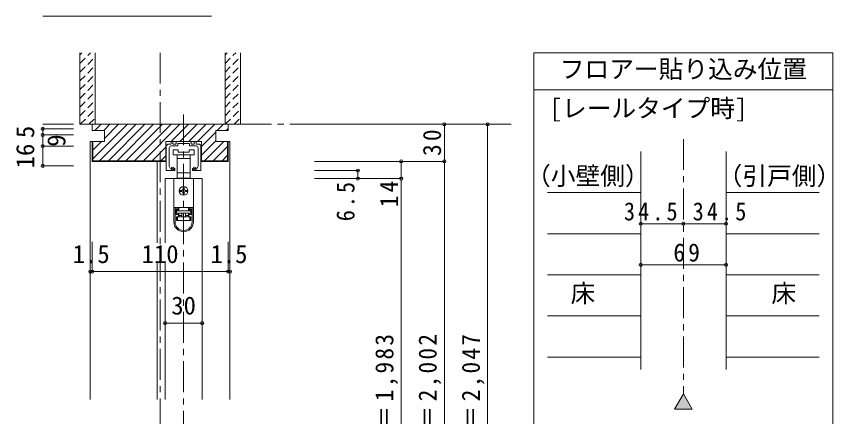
# Model space of a CAD drawing. Units: millimetres at full size, sheet at 1:5. Extents: x -957 to 993, y -689 to 708.
# Drawn here: x -95 to 565, y -227 to 98 of the extents above; entities that cross this region are included whole.
import ezdxf
from ezdxf.enums import TextEntityAlignment as Align

# ---------------------------------------------------------------- set-up
doc = ezdxf.new("R2010")
doc.units = ezdxf.units.MM
doc.header["$LTSCALE"] = 5
doc.header["$PDMODE"] = 32
doc.header["$PDSIZE"] = 2.5
doc.linetypes.add('CHAIN1', pattern=[8, 5, -1, 1, -1])
doc.linetypes.add('DASHED1', pattern=[1.8, 1.2, -0.6])
doc.layers.add('0-B_寸法', color=7, linetype='Continuous', lineweight=9)
doc.layers.add('F-0_補助線', color=7, linetype='Continuous')
doc.styles.add('ＭＳ ゴシック', font='')
doc.styles.get('ＭＳ ゴシック').set_extended_font_data('MS Gothic')

# ---------------------------------------------------------------- blocks, each defined once
blk = doc.blocks.new('01')
at = {"layer": '0-B_寸法'}
for p, q in [((-10.15, 6.02), (-10.15, 7.42)), ((-8.95, 7.72), (-9.85, 7.72)), ((-8.65, 6.02), (-8.65, 7.42)), ((-6.15, 7.42), (-6.15, 6.02)), ((-5.85, 7.72), (5.85, 7.72)), ((6.15, 7.42), (6.15, 6.02)), ((8.65, 6.02), (8.65, 7.42)), ((8.95, 7.72), (9.85, 7.72)), ((10.15, 6.02), (10.15, 7.42)), ((-14, 3.72), (-14, -15.48)), ((-12, 5.72), (-10.45, 5.72)), ((-11.65, 2.72), (-11.65, -12.157)), ((-10.15, 4.22), (-4.95, 4.22)), ((-6.45, 5.72), (-8.35, 5.72)), ((-4.65, 4.52), (-4.65, 5.92)), ((-4.35, 6.22), (-0.3, 6.22)), ((0, 6.52), (-0.3, 6.22)), ((0, 6.52), (0.3, 6.22)), ((4.35, 6.22), (0.3, 6.22)), ((4.65, 4.52), (4.65, 5.92)), ((10.15, 4.22), (4.95, 4.22)), ((6.45, 5.72), (8.35, 5.72)), ((12, 5.72), (10.45, 5.72)), ((11.65, 2.72), (11.65, -12.157)), ((14, 3.72), (14, -15.48)), ((-13.7, -15.78), (-7.45, -15.78)), ((-7.15, -15.48), (-7.15, -14.405)), ((7.15, -15.48), (7.15, -14.405)), ((13.7, -15.78), (7.45, -15.78))]:
    blk.add_line(p, q, dxfattribs=at)
for centre, radius, start, end in [((-9.85, 7.42), 0.3, 90, 180), ((-8.95, 7.42), 0.3, 0, 90), ((-5.85, 7.42), 0.3, 90, 180), ((5.85, 7.42), 0.3, 0, 90), ((8.95, 7.42), 0.3, 90, 180), ((9.85, 7.42), 0.3, 0, 90), ((-12, 3.72), 2, 90, 180), ((-10.15, 2.72), 1.5, 90, 180), ((-10.45, 6.02), 0.3, 270, 0), ((-8.35, 6.02), 0.3, 180, 270), ((-6.45, 6.02), 0.3, 270, 0), ((-4.95, 4.52), 0.3, 270, 0), ((-4.35, 5.92), 0.3, 90, 180), ((4.35, 5.92), 0.3, 0, 90), ((4.95, 4.52), 0.3, 180, 270), ((6.45, 6.02), 0.3, 180, 270), ((8.35, 6.02), 0.3, 270, 0), ((10.45, 6.02), 0.3, 180, 270), ((10.15, 2.72), 1.5, 0, 90), ((12, 3.72), 2, 0, 90), ((-9.65, -12.157), 2, 180, 253.54075), ((9.65, -12.157), 2, 286.45925, 0), ((-13.7, -15.48), 0.3, 180, 270), ((-8.8, -9.28), 5, 253.54075, 284.75682), ((-7.45, -14.405), 0.3, 0, 104.75682), ((-7.45, -15.48), 0.3, 270, 0), ((7.45, -14.405), 0.3, 75.24318, 180), ((7.45, -15.48), 0.3, 180, 270), ((8.8, -9.28), 5, 255.24318, 286.45925), ((13.7, -15.48), 0.3, 270, 0)]:
    blk.add_arc(centre, radius, start, end, dxfattribs=at)
for p in [(-8.8, -14.28), (8.8, -14.28)]:
    blk.add_point(p, dxfattribs=at)

msp = doc.modelspace()

# ---------------------------------------------------------------- linework, layer by layer
at = {"layer": '0-B_寸法'}
for p, q in [((62.609, 97.544), (-73.818, 97.544)), ((-43.818, 68.058), (-43.818, 10.058)), ((-31.318, 68.058), (-31.318, 10.058)), ((73.682, 68.058), (73.682, 10.058)), ((86.182, 68.058), (86.182, 10.058)), ((323.5, 68.058), (323.5, -482.581)), ((565.377, 68.058), (323.5, 68.058)), ((565.377, 68.058), (565.377, -482.581)), ((-31.318, 18.058), (-31.318, 45.058)), ((-31.318, 45.058), (-31.318, 18.058)), ((73.682, 18.058), (73.682, 45.058)), ((565.377, 38.058), (323.5, 38.058)), ((-43.818, 10.058), (-31.318, 10.058)), ((76.182, 10.058), (-33.818, 10.058)), ((-33.818, 5.058), (-33.818, 10.058)), ((-33.318, -17.929), (-5.331, 10.058)), ((-31.545, 5.058), (-26.545, 10.058)), ((-27.76, -19.442), (1.74, 10.058)), ((-24.474, 5.058), (-19.474, 10.058)), ((-23.818, -1.358), (-12.403, 10.058)), ((-20.689, -19.442), (8.811, 10.058)), ((-13.618, -19.442), (15.882, 10.058)), ((-6.547, -19.442), (22.953, 10.058)), ((0.524, -19.442), (30.024, 10.058)), ((7.595, -19.442), (37.095, 10.058)), ((30.166, -3.942), (44.166, 10.058)), ((37.237, -3.942), (51.237, 10.058)), ((44.308, -3.942), (58.308, 10.058)), ((51.379, -3.942), (65.379, 10.058)), ((67.45, 5.058), (72.45, 10.058)), ((73.682, 10.058), (86.182, 10.058)), ((74.521, 5.058), (76.182, 6.718)), ((76.182, 5.058), (76.182, 10.058)), ((76.182, 10.058), (77.682, 10.058)), ((286.182, 10.058), (146.182, 10.058)), ((251.182, -439.942), (251.182, 10.058)), ((286.182, 10.058), (286.182, -427.942)), ((-33.818, 5.058), (-23.818, 5.058)), ((-23.818, 5.058), (-23.818, -3.942)), ((54.582, -7.811), (66.182, 3.789)), ((76.182, 5.058), (66.182, 5.058)), ((66.182, 5.058), (66.182, -3.942)), ((-33.818, -3.942), (-33.818, -19.942)), ((-33.318, -3.942), (-33.318, -19.442)), ((-33.318, -10.858), (-26.403, -3.942)), ((25.782, -19.942), (25.782, -3.942)), ((54.582, -3.942), (25.782, -3.942)), ((54.582, -14.882), (66.182, -3.282)), ((54.582, -19.942), (54.582, -3.942)), ((57.092, -19.442), (72.592, -3.942)), ((75.682, -3.942), (75.682, -19.442)), ((76.182, -3.942), (76.182, -19.942)), ((25.782, -8.326), (14.666, -19.442)), ((31.682, -10.642), (31.682, -14.642)), ((35.682, -10.642), (31.682, -10.642)), ((35.682, -12.642), (35.682, -10.642)), ((44.682, -12.642), (35.682, -12.642)), ((44.682, -10.642), (44.682, -12.642)), ((48.682, -10.642), (44.682, -10.642)), ((48.682, -14.642), (48.682, -10.642)), ((64.164, -19.442), (75.682, -7.924)), ((410.069, -11.942), (410.069, -188.449)), ((479.069, -11.942), (479.069, -188.449)), ((-33.318, -19.442), (25.782, -19.442)), ((21.737, -19.442), (25.782, -15.398)), ((31.682, -14.642), (40.182, -14.642)), ((34.932, -14.642), (34.932, -17.642)), ((34.932, -17.642), (34.932, -29.242)), ((34.932, -17.642), (40.182, -17.642)), ((40.182, -14.642), (48.682, -14.642)), ((40.182, -17.642), (45.432, -17.642)), ((45.432, -17.642), (45.432, -14.642)), ((45.432, -29.242), (45.432, -17.642)), ((54.582, -19.442), (75.682, -19.442)), ((71.235, -19.442), (75.682, -14.995)), ((-33.818, -19.942), (25.782, -19.942)), ((18.682, -19.942), (18.682, -85.918)), ((54.582, -19.942), (76.182, -19.942)), ((251.182, -19.942), (146.182, -19.942)), ((216.182, -19.942), (216.182, -419.942)), ((34.932, -29.242), (34.932, -33.642)), ((40.182, -29.242), (34.932, -29.242)), ((45.432, -29.242), (40.182, -29.242)), ((45.432, -33.642), (45.432, -29.242)), ((181.182, -27.442), (146.182, -27.442)), ((181.182, -27.442), (181.182, -33.942)), ((25.182, -33.942), (25.182, -85.918)), ((55.182, -33.942), (25.182, -33.942)), ((32.282, -33.942), (32.282, -57.242)), ((48.082, -33.942), (32.282, -33.942)), ((34.932, -33.642), (36.182, -33.642)), ((44.182, -33.942), (44.182, -33.642)), ((44.182, -33.642), (45.432, -33.642)), ((48.082, -33.942), (48.082, -57.242)), ((55.182, -33.942), (55.182, -212.942)), ((216.182, -33.942), (146.182, -33.942)), ((38.682, -43.442), (37.682, -43.442)), ((37.682, -44.442), (38.682, -44.442)), ((39.682, -41.442), (39.682, -42.442)), ((39.682, -45.442), (39.682, -46.442)), ((40.682, -42.442), (40.682, -41.442)), ((40.682, -46.442), (40.682, -45.442)), ((42.682, -43.442), (41.682, -43.442)), ((41.682, -44.442), (42.682, -44.442)), ((334.569, -45.244), (410.069, -45.244)), ((479.069, -45.244), (554.569, -45.244)), ((32.282, -57.242), (32.282, -57.342)), ((48.082, -57.242), (32.282, -57.242)), ((32.282, -57.342), (32.282, -69.042)), ((33.282, -57.342), (32.282, -57.342)), ((33.282, -69.042), (33.282, -57.342)), ((35.982, -57.342), (33.282, -57.342)), ((34.082, -58.342), (35.982, -58.342)), ((34.082, -58.342), (34.082, -63.042)), ((35.982, -59.342), (34.082, -59.342)), ((36.182, -59.442), (34.282, -59.442)), ((34.282, -59.442), (34.282, -59.942)), ((35.282, -57.342), (35.282, -57.242)), ((35.982, -57.342), (35.982, -58.342)), ((35.982, -58.342), (35.982, -59.342)), ((36.182, -59.442), (36.182, -57.242)), ((44.182, -57.242), (44.182, -59.442)), ((46.082, -59.442), (44.182, -59.442)), ((44.382, -58.342), (44.382, -57.342)), ((47.082, -57.342), (44.382, -57.342)), ((44.382, -58.342), (46.282, -58.342)), ((45.082, -57.242), (45.082, -57.342)), ((46.082, -59.942), (46.082, -59.442)), ((46.282, -63.042), (46.282, -58.342)), ((48.082, -57.242), (48.082, -57.342)), ((48.082, -69.042), (48.082, -57.342)), ((35.982, -63.042), (34.082, -63.042)), ((34.282, -67.942), (34.282, -64.942)), ((34.282, -64.942), (35.282, -64.942)), ((35.282, -64.942), (35.282, -67.942)), ((35.282, -64.942), (45.082, -64.942)), ((35.982, -63.042), (35.982, -64.942)), ((36.182, -63.942), (36.182, -61.942)), ((36.182, -63.942), (38.682, -63.942)), ((36.182, -64.942), (36.182, -63.942)), ((38.682, -61.942), (38.682, -64.942)), ((41.682, -61.942), (41.682, -64.942)), ((44.182, -61.942), (44.182, -63.942)), ((44.382, -62.042), (46.282, -62.042)), ((44.382, -63.042), (44.382, -62.042)), ((44.382, -64.942), (44.382, -63.042)), ((46.282, -63.042), (44.382, -63.042)), ((45.082, -67.942), (45.082, -64.942)), ((45.082, -64.942), (46.082, -64.942)), ((46.082, -64.942), (46.082, -67.942)), ((35.282, -67.942), (34.282, -67.942)), ((45.082, -67.942), (35.282, -67.942)), ((46.082, -67.942), (45.082, -67.942)), ((410.069, -70.504), (444.569, -70.504)), ((444.569, -70.504), (479.069, -70.504)), ((334.569, -78.545), (410.069, -78.545)), ((479.069, -78.545), (554.569, -78.545)), ((-33.818, -109.246), (-33.818, -85.188)), ((-33.818, -109.246), (-33.818, -85.188)), ((76.182, -109.246), (76.182, -88.688)), ((18.682, -100.847), (18.682, -212.942)), ((25.182, -100.847), (25.182, -212.942)), ((410.069, -103.805), (479.069, -103.805)), ((-33.818, -109.246), (76.182, -109.246)), ((334.569, -111.846), (410.069, -111.846)), ((479.069, -111.846), (554.569, -111.846)), ((334.569, -145.148), (410.069, -145.148)), ((479.069, -145.148), (554.569, -145.148)), ((25.182, -150.942), (55.182, -150.942)), ((334.569, -178.449), (410.069, -178.449)), ((479.069, -178.449), (554.569, -178.449)), ((444.569, -208.332), (437.432, -220.694)), ((444.569, -208.332), (451.706, -220.694)), ((451.706, -220.694), (437.432, -220.694))]:
    msp.add_line(p, q, dxfattribs=at)
at = {"layer": '0-B_寸法', "linetype": 'DASHED1'}
for p, q in [((-43.818, 59.337), (-35.098, 68.058)), ((-43.818, 66.408), (-42.169, 68.058)), ((73.682, 59.337), (82.402, 68.058)), ((73.682, 66.408), (75.331, 68.058)), ((-43.818, 52.266), (-31.318, 64.766)), ((73.682, 52.266), (86.182, 64.766)), ((-43.818, 45.195), (-31.318, 57.695)), ((73.682, 45.195), (86.182, 57.695)), ((-43.818, 38.124), (-31.318, 50.624)), ((73.682, 38.124), (86.182, 50.624)), ((-43.818, 31.053), (-31.318, 43.553)), ((73.682, 31.053), (86.182, 43.553)), ((-43.818, 23.982), (-31.318, 36.482)), ((73.682, 23.982), (86.182, 36.482)), ((-43.818, 16.911), (-31.318, 29.411)), ((73.682, 16.911), (86.182, 29.411)), ((-43.6, 10.058), (-31.318, 22.34)), ((73.9, 10.058), (86.182, 22.34)), ((-36.529, 10.058), (-31.318, 15.269)), ((80.971, 10.058), (86.182, 15.269))]:
    msp.add_line(p, q, dxfattribs=at)
at = {"layer": '0-B_寸法', "linetype": 'CHAIN1'}
for p, q in [((21.182, 68.058), (21.182, -449.942)), ((40.182, 18.058), (40.182, -439.942)), ((-73.818, 10.058), (305.182, 10.058)), ((444.569, -1.942), (444.569, -208.332))]:
    msp.add_line(p, q, dxfattribs=at)
at = {"layer": '0-B_寸法', "color": 4}
for p, q in [((-73.818, 6.407), (-73.818, 1.407)), ((-73.818, 6.407), (-48.818, 6.407)), ((-73.818, 1.407), (-48.818, 1.407)), ((-73.818, 1.407), (-73.818, -7.593)), ((-73.818, -7.593), (-48.818, -7.593)), ((-73.818, -7.593), (-73.818, -23.593)), ((-73.818, -23.593), (-48.818, -23.593)), ((-35.318, -109.246), (-35.318, -85.188)), ((-33.818, -109.246), (-33.818, -85.188)), ((76.182, -109.246), (76.182, -85.188)), ((77.682, -109.246), (77.682, -85.188)), ((-35.318, -109.246), (-33.818, -109.246)), ((76.182, -109.246), (77.682, -109.246))]:
    msp.add_line(p, q, dxfattribs=at)
at = {"layer": '0-B_寸法'}
for points in [[(-23.818, -3.942), (-35.318, -3.942), (-35.318, -212.942)], [(66.182, -3.942), (77.682, -3.942), (77.682, -212.942)], [(44.182, -33.642), (36.182, -33.642), (36.182, -33.942)], [(46.282, -59.342), (44.382, -59.342), (44.382, -58.342)], [(48.082, -57.342), (47.082, -57.342), (47.082, -69.042)], [(34.082, -62.042), (35.982, -62.042), (35.982, -63.042)], [(41.682, -63.942), (44.182, -63.942), (44.182, -64.942)]]:
    msp.add_lwpolyline(points, dxfattribs=at)
msp.add_lwpolyline([(46.082, -61.942), (34.282, -61.942), (34.282, -59.942), (46.082, -59.942)], close=True, dxfattribs=at)
msp.add_circle((40.182, -43.942), 3.5, dxfattribs=at)
for centre, radius, start, end in [((37.682, -43.942), 0.5, 90, 180), ((37.682, -43.942), 0.5, 180, 270), ((38.682, -42.442), 1, 270, 0), ((38.682, -45.442), 1, 0, 90), ((40.182, -41.442), 0.5, 90, 180), ((40.182, -41.442), 0.5, 0, 90), ((41.682, -42.442), 1, 180, 270), ((41.682, -45.442), 1, 90, 180), ((42.682, -43.942), 0.5, 0, 90), ((42.682, -43.942), 0.5, 270, 0), ((40.182, -46.442), 0.5, 180, 270), ((40.182, -46.442), 0.5, 270, 0), ((40.182, -69.042), 7.9, 180, 0), ((40.182, -69.042), 6.9, 180, 0)]:
    msp.add_arc(centre, radius, start, end, dxfattribs=at)
for p in [(-73.818, 6.407), (251.182, 10.058), (286.182, 10.058), (-73.818, 1.407), (-73.818, -7.593), (216.182, -19.942), (251.182, -19.942), (-73.818, -23.593), (181.182, -27.442), (181.182, -33.942), (216.182, -33.942), (410.069, -70.504), (444.569, -70.504), (479.069, -70.504), (410.069, -103.805), (479.069, -103.805), (-35.318, -109.246), (-33.818, -109.246), (76.182, -109.246), (77.682, -109.246), (25.182, -150.942), (55.182, -150.942)]:
    msp.add_point(p, dxfattribs=at)
at = {"layer": '0-B_寸法', "color": 16}
msp.add_solid([(451.706, -220.694), (444.569, -208.332), (437.432, -220.694)], dxfattribs=at)

# ---------------------------------------------------------------- block references
at = {"layer": 'F-0_補助線'}
msp.add_blockref('01', (40.182, -11.662), dxfattribs=at)

# ---------------------------------------------------------------- texts
at = {"layer": '0-B_寸法', "style": 'ＭＳ ゴシック'}
for s, p in [('フロアー貼り込み位置', (344.569, 43.058)), ('[レールタイプ時]', (336.382, 11.368)), ('（小壁側）', (317.292, -43.457)), ('（引戸側）', (472.311, -43.457)), ('1.5', (-49.568, -106.746)), ('110', (6.182, -106.746)), ('1.5', (61.932, -106.746)), ('床', (353.319, -138.497)), ('床', (515.819, -138.497)), ('30', (30.182, -148.442))]:
    msp.add_text(s, height=14.66, dxfattribs=at).set_placement(p, align=Align.BOTTOM_LEFT)
for s, p in [('5', (-76.318, -1.093)), ('9', (-51.115, -8.093)), ('16', (-76.318, -25.593))]:
    msp.add_text(s, height=14.66, rotation=90, dxfattribs=at).set_placement(p, align=Align.BOTTOM_LEFT)
at = {"layer": '0-B_寸法', "char_height": 14.66, "attachment_point": 7, "rotation": 90, "style": 'ＭＳ ゴシック'}
for s, insert in [('\\T1.27;\\W0.95;30', (248.682, -15.567)), ('\\T1.27;\\W0.9;6.5', (178.682, -68.442)), ('\\T1.27;\\W0.95;14', (213.682, -57.192)), ('\\T1.19;\\W0.95;ＤＨ＝1,983', (213.682, -282.192)), ('\\T1.19;\\W0.95;枠内＝2,002', (248.682, -282.192)), ('\\T1.19;\\W0.95;枠外＝2,047', (283.682, -282.192))]:
    msp.add_mtext(s, dxfattribs=dict(at, insert=insert))
at = {"layer": '0-B_寸法', "char_height": 14.66, "attachment_point": 7, "style": 'ＭＳ ゴシック'}
for s, insert in [('\\T1.28;\\W0.9;34.5', (396.451, -68.004)), ('\\T1.28;\\W0.9;34.5', (452.088, -68.004)), ('\\T1.27;\\W0.95;69', (436.444, -101.305))]:
    msp.add_mtext(s, dxfattribs=dict(at, insert=insert))

doc.saveas('drawing.dxf')
